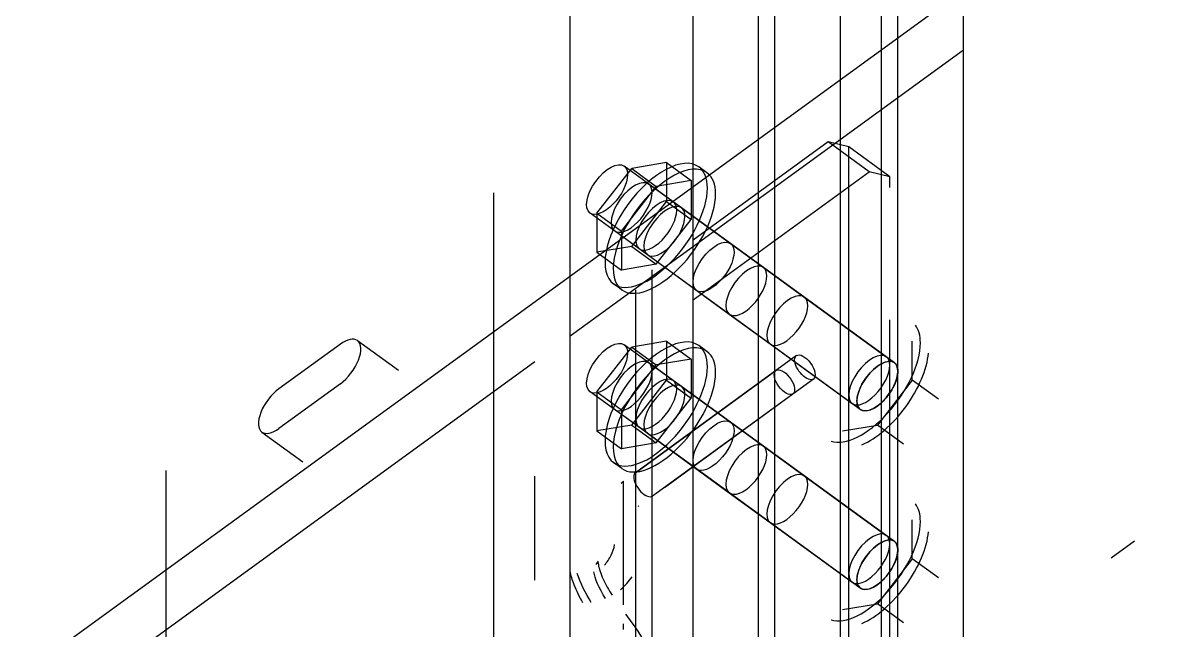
# Model space of a CAD drawing. Extents: x 0 to 478, y 0 to 494.
# Drawn here: x 202.69 to 222.46, y 340.57 to 351.07 of the extents above; entities that cross this region are included whole.
import ezdxf

# ---------------------------------------------------------------- set-up
doc = ezdxf.new("R2010")
doc.units = 0
doc.layers.get('0').update_dxf_attribs({"linetype": 'CONTINUOUS'})

msp = doc.modelspace()

# ---------------------------------------------------------------- linework, layer by layer
at = {"color": 253}
for p, q in [((274.464, 392.035), (202.692, 339.815)), ((215.393, 328.035), (215.393, 387.1)), ((215.675, 328.035), (215.675, 387.1)), ((216.807, 327.212), (216.807, 386.274)), ((216.807, 327.006), (216.807, 386.073)), ((217.514, 326.492), (217.514, 385.554)), ((217.796, 326.492), (217.796, 385.554)), ((212.139, 325.669), (212.139, 384.732)), ((218.928, 325.669), (218.928, 384.732)), ((214.261, 324.124), (214.261, 383.187)), ((212.139, 345.66), (218.928, 350.599)), ((212.139, 345.66), (218.928, 350.599)), ((216.595, 349.01), (214.261, 347.311)), ((217.302, 348.495), (216.595, 349.01)), ((216.947, 348.923), (216.595, 349.01)), ((217.656, 348.409), (216.947, 348.923)), ((216.947, 328.001), (216.947, 348.923)), ((212.6, 347.777), (213.201, 348.55)), ((214.909, 347.253), (213.07, 348.59)), ((213.801, 348.652), (213.201, 348.55)), ((213.201, 348.55), (213.625, 348.241)), ((213.801, 348.652), (214.226, 348.342)), ((213.801, 348.652), (213.801, 347.978)), ((214.501, 348.477), (214.359, 348.579)), ((214.226, 348.342), (213.625, 348.241)), ((214.226, 348.342), (214.226, 347.67)), ((214.261, 346.283), (217.302, 348.495)), ((217.656, 348.409), (217.302, 348.495)), ((217.656, 348.222), (217.656, 348.409)), ((210.823, 337.498), (210.823, 348.131)), ((213.024, 347.468), (213.625, 348.241)), ((213.918, 347.973), (213.494, 348.281)), ((213.201, 347.205), (213.801, 347.978)), ((213.801, 347.978), (214.226, 347.67)), ((214.06, 347.871), (213.918, 347.973)), ((214.321, 346.444), (212.483, 347.781)), ((212.6, 347.777), (213.024, 347.468)), ((212.6, 347.777), (212.6, 347.103)), ((214.06, 347.871), (215.474, 346.841)), ((213.625, 346.895), (214.226, 347.67)), ((213.33, 347.165), (212.906, 347.474)), ((213.024, 347.468), (213.024, 346.794)), ((213.201, 347.205), (212.6, 347.103)), ((213.201, 347.205), (213.625, 346.895)), ((213.472, 347.062), (213.33, 347.165)), ((217.737, 345.194), (214.909, 347.253)), ((212.6, 347.103), (213.024, 346.794)), ((213.472, 347.062), (214.886, 346.032)), ((218.928, 346.09), (218.928, 347.066)), ((213.625, 346.895), (213.024, 346.794)), ((213.553, 324.811), (213.553, 346.797)), ((215.474, 346.841), (216.181, 346.327)), ((213.031, 346.455), (212.889, 346.557)), ((213.271, 325.017), (213.271, 346.454)), ((217.148, 344.387), (214.321, 346.444)), ((216.181, 346.327), (217.595, 345.298)), ((214.886, 346.032), (215.593, 345.518)), ((217.656, 327.487), (217.656, 345.937)), ((208.467, 345.578), (209.174, 345.064)), ((213.801, 345.565), (213.201, 345.463)), ((213.801, 345.565), (214.226, 345.255)), ((213.801, 345.565), (213.801, 344.891)), ((218.044, 344.891), (218.044, 345.565)), ((208.172, 345.517), (207.111, 344.745)), ((212.6, 344.69), (213.201, 345.463)), ((214.909, 344.165), (213.07, 345.503)), ((213.201, 345.463), (213.625, 345.156)), ((214.501, 345.39), (214.359, 345.492)), ((215.593, 345.518), (217.008, 344.489)), ((203.752, 339.557), (211.53, 345.216)), ((203.752, 339.557), (211.53, 345.216)), ((216.045, 345.317), (213.265, 343.294)), ((213.918, 344.887), (213.494, 345.194)), ((214.226, 345.255), (213.625, 345.156)), ((214.226, 345.255), (214.226, 344.583)), ((217.737, 345.194), (217.595, 345.298)), ((213.024, 344.381), (213.625, 345.156)), ((213.265, 343.294), (215.69, 345.059)), ((208.172, 344.831), (207.111, 344.059)), ((213.201, 344.118), (213.801, 344.891)), ((216.338, 344.912), (213.56, 342.89)), ((213.801, 344.891), (214.226, 344.583)), ((214.06, 344.784), (213.918, 344.887)), ((214.06, 344.784), (215.474, 343.754)), ((218.044, 344.891), (217.443, 344.118)), ((218.496, 344.562), (218.044, 344.891)), ((214.321, 343.358), (212.483, 344.694)), ((212.6, 344.69), (213.024, 344.381)), ((212.6, 344.69), (212.6, 344.016)), ((213.625, 343.808), (214.226, 344.583)), ((213.765, 343.04), (215.985, 344.656)), ((213.33, 344.078), (212.906, 344.387)), ((213.024, 344.381), (213.024, 343.708)), ((217.148, 344.387), (217.008, 344.489)), ((206.817, 343.997), (207.524, 343.483)), ((213.201, 344.118), (212.6, 344.016)), ((212.6, 344.016), (213.024, 343.708)), ((213.201, 344.118), (213.625, 343.808)), ((213.472, 343.975), (213.33, 344.078)), ((217.737, 342.108), (214.909, 344.165)), ((216.841, 344.016), (217.443, 344.118)), ((217.895, 343.788), (217.443, 344.118)), ((213.625, 343.808), (213.024, 343.708)), ((213.472, 343.975), (214.886, 342.946)), ((215.474, 343.754), (216.181, 343.239)), ((212.139, 343.017), (212.139, 343.522)), ((213.031, 343.368), (212.889, 343.47)), ((205.166, 332.011), (205.166, 343.33)), ((211.53, 341.438), (211.53, 343.233)), ((217.148, 341.3), (214.321, 343.358)), ((216.181, 343.239), (217.595, 342.211)), ((213.019, 343.115), (213.061, 343.147)), ((213.058, 341.012), (213.058, 343.148)), ((214.886, 342.946), (215.593, 342.432)), ((213.313, 342.711), (213.326, 342.721)), ((215.593, 342.432), (217.008, 341.402)), ((218.044, 341.805), (218.044, 342.477)), ((217.737, 342.108), (217.595, 342.211)), ((221.477, 341.821), (221.883, 342.116)), ((212.139, 341.07), (212.139, 341.901)), ((218.044, 341.805), (217.443, 341.03)), ((218.496, 341.475), (218.044, 341.805)), ((217.148, 341.3), (217.008, 341.402)), ((216.841, 340.929), (217.443, 341.03)), ((217.895, 340.701), (217.443, 341.03)), ((213.058, 340.585), (213.058, 340.683))]:
    msp.add_line(p, q, dxfattribs=at)
for points in [[(214.359, 348.579), (214.089, 348.776), (213.541, 348.484), (213.134, 347.926)], [(212.58, 348.328), (212.743, 348.553), (212.962, 348.67), (213.07, 348.59)], [(213.07, 348.59), (213.11, 348.562), (213.13, 348.511), (213.13, 348.444)], [(214.501, 348.477), (214.231, 348.674), (213.681, 348.38), (213.276, 347.822)], [(214.508, 348.211), (214.508, 348.382), (214.457, 348.51), (214.359, 348.579)], [(212.483, 347.781), (212.374, 347.861), (212.418, 348.105), (212.58, 348.328)], [(213.13, 348.444), (213.13, 348.292), (213.028, 348.084), (212.878, 347.933)], [(213.494, 348.281), (213.386, 348.361), (213.166, 348.244), (213.005, 348.021)], [(214.65, 348.109), (214.65, 348.278), (214.598, 348.407), (214.501, 348.477)], [(213.303, 347.624), (213.451, 347.775), (213.553, 347.984), (213.553, 348.135)], [(213.553, 348.135), (213.553, 348.203), (213.533, 348.254), (213.494, 348.281)], [(213.881, 346.935), (214.253, 347.315), (214.508, 347.833), (214.508, 348.211)], [(212.878, 347.933), (212.729, 347.781), (212.568, 347.719), (212.483, 347.781)], [(213.005, 348.021), (212.842, 347.796), (212.798, 347.551), (212.906, 347.474)], [(213.918, 347.973), (213.811, 348.051), (213.59, 347.934), (213.428, 347.712)], [(213.918, 347.973), (213.811, 348.051), (213.59, 347.934), (213.428, 347.712)], [(214.06, 347.871), (213.952, 347.949), (213.732, 347.832), (213.57, 347.609)], [(214.06, 347.871), (213.952, 347.949), (213.732, 347.832), (213.57, 347.609)], [(213.978, 347.825), (213.978, 347.894), (213.957, 347.945), (213.918, 347.973)], [(213.978, 347.825), (213.978, 347.894), (213.957, 347.945), (213.918, 347.973)], [(214.022, 346.832), (214.395, 347.212), (214.65, 347.731), (214.65, 348.109)], [(213.134, 347.926), (212.728, 347.368), (212.619, 346.754), (212.889, 346.557)], [(213.276, 347.822), (212.87, 347.264), (212.76, 346.653), (213.031, 346.455)], [(213.727, 347.314), (213.876, 347.468), (213.978, 347.675), (213.978, 347.825)], [(213.727, 347.314), (213.876, 347.468), (213.978, 347.675), (213.978, 347.825)], [(214.12, 347.723), (214.12, 347.791), (214.099, 347.842), (214.06, 347.871)], [(214.12, 347.723), (214.12, 347.791), (214.099, 347.842), (214.06, 347.871)], [(212.906, 347.474), (212.992, 347.41), (213.154, 347.471), (213.303, 347.624)], [(213.428, 347.712), (213.267, 347.489), (213.222, 347.244), (213.33, 347.165)], [(213.428, 347.712), (213.267, 347.489), (213.222, 347.244), (213.33, 347.165)], [(213.57, 347.609), (213.407, 347.386), (213.363, 347.14), (213.472, 347.062)], [(213.57, 347.609), (213.407, 347.386), (213.363, 347.14), (213.472, 347.062)], [(213.869, 347.212), (214.018, 347.365), (214.12, 347.571), (214.12, 347.723)], [(213.869, 347.212), (214.018, 347.365), (214.12, 347.571), (214.12, 347.723)], [(213.33, 347.165), (213.417, 347.102), (213.578, 347.162), (213.727, 347.314)], [(213.33, 347.165), (213.417, 347.102), (213.578, 347.162), (213.727, 347.314)], [(213.472, 347.062), (213.559, 346.998), (213.72, 347.059), (213.869, 347.212)], [(213.472, 347.062), (213.559, 346.998), (213.72, 347.059), (213.869, 347.212)], [(214.419, 346.992), (214.581, 347.214), (214.8, 347.332), (214.909, 347.253)], [(214.909, 347.253), (214.948, 347.224), (214.968, 347.173), (214.968, 347.106)], [(214.321, 346.444), (214.212, 346.523), (214.256, 346.768), (214.419, 346.992)], [(214.968, 347.106), (214.968, 346.954), (214.866, 346.746), (214.716, 346.595)], [(212.889, 346.557), (213.105, 346.4), (213.508, 346.553), (213.881, 346.935)], [(213.031, 346.455), (213.246, 346.297), (213.65, 346.451), (214.022, 346.832)], [(215.474, 346.841), (215.367, 346.92), (215.146, 346.803), (214.983, 346.579)], [(215.474, 346.841), (215.367, 346.92), (215.146, 346.803), (214.983, 346.579)], [(215.533, 346.695), (215.533, 346.761), (215.513, 346.812), (215.474, 346.841)], [(215.533, 346.695), (215.533, 346.761), (215.513, 346.812), (215.474, 346.841)], [(214.716, 346.595), (214.568, 346.443), (214.406, 346.381), (214.321, 346.444)], [(214.983, 346.579), (214.821, 346.356), (214.778, 346.112), (214.886, 346.032)], [(214.983, 346.579), (214.821, 346.356), (214.778, 346.112), (214.886, 346.032)], [(215.283, 346.184), (215.432, 346.335), (215.533, 346.542), (215.533, 346.695)], [(215.283, 346.184), (215.432, 346.335), (215.533, 346.542), (215.533, 346.695)], [(216.181, 346.327), (216.074, 346.406), (215.853, 346.288), (215.69, 346.065)], [(216.181, 346.327), (216.074, 346.406), (215.853, 346.288), (215.69, 346.065)], [(214.886, 346.032), (214.973, 345.969), (215.134, 346.031), (215.283, 346.184)], [(214.886, 346.032), (214.973, 345.969), (215.134, 346.031), (215.283, 346.184)], [(215.99, 345.669), (216.138, 345.82), (216.24, 346.028), (216.24, 346.18)], [(215.99, 345.669), (216.138, 345.82), (216.24, 346.028), (216.24, 346.18)], [(216.24, 346.18), (216.24, 346.247), (216.22, 346.298), (216.181, 346.327)], [(216.24, 346.18), (216.24, 346.247), (216.22, 346.298), (216.181, 346.327)], [(215.69, 346.065), (215.529, 345.842), (215.485, 345.597), (215.593, 345.518)], [(215.69, 346.065), (215.529, 345.842), (215.485, 345.597), (215.593, 345.518)], [(218.185, 345.536), (218.185, 345.663), (218.156, 345.769), (218.099, 345.842)], [(208.467, 345.578), (208.401, 345.626), (208.291, 345.602), (208.172, 345.517)], [(208.484, 345.239), (208.545, 345.394), (208.539, 345.525), (208.467, 345.578)], [(212.58, 345.241), (212.743, 345.466), (212.962, 345.583), (213.07, 345.503)], [(214.359, 345.492), (214.089, 345.689), (213.541, 345.397), (213.134, 344.839)], [(214.501, 345.39), (214.231, 345.587), (213.681, 345.294), (213.276, 344.736)], [(215.593, 345.518), (215.68, 345.455), (215.841, 345.517), (215.99, 345.669)], [(215.593, 345.518), (215.68, 345.455), (215.841, 345.517), (215.99, 345.669)], [(213.07, 345.503), (213.11, 345.476), (213.13, 345.424), (213.13, 345.357)], [(214.508, 345.124), (214.508, 345.295), (214.457, 345.423), (214.359, 345.492)], [(214.65, 345.022), (214.65, 345.192), (214.598, 345.32), (214.501, 345.39)], [(217.595, 345.298), (217.488, 345.377), (217.268, 345.259), (217.106, 345.036)], [(217.595, 345.298), (217.488, 345.377), (217.268, 345.259), (217.106, 345.036)], [(217.618, 344.323), (217.96, 344.698), (218.185, 345.182), (218.185, 345.536)], [(208.172, 344.831), (208.303, 344.926), (208.423, 345.083), (208.484, 345.239)], [(212.483, 344.694), (212.374, 344.774), (212.418, 345.018), (212.58, 345.241)], [(213.13, 345.357), (213.13, 345.205), (213.028, 344.997), (212.878, 344.846)], [(213.494, 345.194), (213.386, 345.273), (213.166, 345.156), (213.005, 344.934)], [(213.553, 345.047), (213.553, 345.116), (213.533, 345.167), (213.494, 345.194)], [(216.014, 345.244), (216.014, 345.277), (216.025, 345.302), (216.045, 345.317)], [(216.14, 344.988), (216.065, 345.064), (216.014, 345.167), (216.014, 345.244)], [(216.045, 345.317), (216.099, 345.357), (216.209, 345.298), (216.29, 345.186)], [(216.29, 345.186), (216.371, 345.075), (216.392, 344.952), (216.338, 344.912)], [(217.737, 345.194), (217.629, 345.273), (217.409, 345.156), (217.246, 344.934)], [(217.376, 345.077), (217.42, 345.119), (217.466, 345.153), (217.511, 345.176)], [(217.511, 345.176), (217.588, 345.218), (217.658, 345.229), (217.709, 345.21)], [(217.656, 345.15), (217.656, 345.218), (217.635, 345.269), (217.595, 345.298)], [(217.656, 345.15), (217.656, 345.218), (217.635, 345.269), (217.595, 345.298)], [(217.709, 345.21), (217.719, 345.205), (217.729, 345.2), (217.737, 345.194)], [(217.796, 345.047), (217.796, 345.116), (217.775, 345.167), (217.737, 345.194)], [(217.737, 345.194), (217.754, 345.182), (217.767, 345.166), (217.777, 345.146)], [(217.933, 344.434), (218.157, 344.743), (218.302, 345.084), (218.324, 345.361)], [(213.303, 344.537), (213.451, 344.689), (213.553, 344.897), (213.553, 345.047)], [(213.881, 343.848), (214.253, 344.229), (214.508, 344.746), (214.508, 345.124)], [(214.022, 343.745), (214.395, 344.125), (214.65, 344.644), (214.65, 345.022)], [(215.74, 344.785), (215.659, 344.898), (215.637, 345.021), (215.69, 345.059)], [(215.69, 345.059), (215.698, 345.064), (215.704, 345.068), (215.711, 345.069)], [(215.711, 345.069), (215.775, 345.087), (215.878, 345.017), (215.95, 344.909)], [(216.338, 344.912), (216.295, 344.88), (216.214, 344.912), (216.14, 344.988)], [(217.106, 345.036), (216.943, 344.813), (216.899, 344.568), (217.008, 344.489)], [(217.106, 345.036), (216.943, 344.813), (216.899, 344.568), (217.008, 344.489)], [(217.176, 344.821), (217.229, 344.916), (217.297, 345.007), (217.376, 345.077)], [(217.404, 344.639), (217.554, 344.792), (217.656, 345), (217.656, 345.15)], [(217.404, 344.639), (217.554, 344.792), (217.656, 345), (217.656, 345.15)], [(217.545, 344.537), (217.694, 344.689), (217.796, 344.897), (217.796, 345.047)], [(217.777, 345.146), (217.789, 345.119), (217.796, 345.085), (217.796, 345.047)], [(217.796, 345.047), (217.796, 345.01), (217.789, 344.967), (217.777, 344.923)], [(212.878, 344.846), (212.729, 344.694), (212.568, 344.632), (212.483, 344.694)], [(213.134, 344.839), (212.728, 344.281), (212.619, 343.668), (212.889, 343.47)], [(213.005, 344.934), (212.842, 344.709), (212.798, 344.464), (212.906, 344.387)], [(213.918, 344.887), (213.811, 344.964), (213.59, 344.847), (213.428, 344.624)], [(213.918, 344.887), (213.811, 344.964), (213.59, 344.847), (213.428, 344.624)], [(214.06, 344.784), (213.952, 344.861), (213.732, 344.745), (213.57, 344.522)], [(214.06, 344.784), (213.952, 344.861), (213.732, 344.745), (213.57, 344.522)], [(213.978, 344.738), (213.978, 344.807), (213.957, 344.858), (213.918, 344.887)], [(213.978, 344.738), (213.978, 344.807), (213.957, 344.858), (213.918, 344.887)], [(214.12, 344.636), (214.12, 344.704), (214.099, 344.755), (214.06, 344.784)], [(214.12, 344.636), (214.12, 344.704), (214.099, 344.755), (214.06, 344.784)], [(215.985, 344.656), (215.93, 344.616), (215.821, 344.675), (215.74, 344.785)], [(215.95, 344.909), (216.02, 344.803), (216.035, 344.691), (215.985, 344.656)], [(217.246, 344.934), (217.084, 344.709), (217.041, 344.464), (217.148, 344.387)], [(217.109, 344.658), (217.124, 344.712), (217.146, 344.766), (217.176, 344.821)], [(217.777, 344.923), (217.763, 344.869), (217.74, 344.814), (217.709, 344.759)], [(207.111, 344.745), (206.981, 344.65), (206.861, 344.493), (206.799, 344.336)], [(213.276, 344.736), (212.87, 344.177), (212.76, 343.566), (213.031, 343.368)], [(213.428, 344.624), (213.267, 344.402), (213.222, 344.157), (213.33, 344.078)], [(213.428, 344.624), (213.267, 344.402), (213.222, 344.157), (213.33, 344.078)], [(213.727, 344.227), (213.876, 344.38), (213.978, 344.588), (213.978, 344.738)], [(213.727, 344.227), (213.876, 344.38), (213.978, 344.588), (213.978, 344.738)], [(213.869, 344.125), (214.018, 344.278), (214.12, 344.485), (214.12, 344.636)], [(213.869, 344.125), (214.018, 344.278), (214.12, 344.485), (214.12, 344.636)], [(217.008, 344.489), (217.093, 344.427), (217.255, 344.488), (217.404, 344.639)], [(217.008, 344.489), (217.093, 344.427), (217.255, 344.488), (217.404, 344.639)], [(217.109, 344.435), (217.083, 344.489), (217.083, 344.568), (217.109, 344.658)], [(217.709, 344.759), (217.658, 344.664), (217.588, 344.573), (217.511, 344.504)], [(212.906, 344.387), (212.992, 344.323), (213.154, 344.384), (213.303, 344.537)], [(213.57, 344.522), (213.407, 344.299), (213.363, 344.054), (213.472, 343.975)], [(213.57, 344.522), (213.407, 344.299), (213.363, 344.054), (213.472, 343.975)], [(217.148, 344.387), (217.132, 344.398), (217.118, 344.416), (217.109, 344.435)], [(217.148, 344.387), (217.235, 344.323), (217.396, 344.384), (217.545, 344.537)], [(217.176, 344.372), (217.166, 344.376), (217.157, 344.38), (217.148, 344.387)], [(217.172, 343.776), (217.428, 343.884), (217.708, 344.125), (217.933, 344.434)], [(217.376, 344.405), (217.297, 344.362), (217.229, 344.351), (217.176, 344.372)], [(217.511, 344.504), (217.466, 344.463), (217.42, 344.428), (217.376, 344.405)], [(206.799, 344.336), (206.739, 344.18), (206.744, 344.049), (206.817, 343.997)], [(213.33, 344.078), (213.417, 344.015), (213.578, 344.075), (213.727, 344.227)], [(213.33, 344.078), (213.417, 344.015), (213.578, 344.075), (213.727, 344.227)], [(214.419, 343.905), (214.581, 344.128), (214.8, 344.245), (214.909, 344.165)], [(216.644, 343.841), (216.89, 343.756), (217.277, 343.947), (217.618, 344.323)], [(206.817, 343.997), (206.882, 343.95), (206.994, 343.972), (207.111, 344.059)], [(213.472, 343.975), (213.559, 343.911), (213.72, 343.972), (213.869, 344.125)], [(213.472, 343.975), (213.559, 343.911), (213.72, 343.972), (213.869, 344.125)], [(214.968, 344.019), (214.968, 343.867), (214.866, 343.659), (214.716, 343.508)], [(214.909, 344.165), (214.948, 344.138), (214.968, 344.086), (214.968, 344.019)], [(212.889, 343.47), (213.105, 343.313), (213.508, 343.466), (213.881, 343.848)], [(214.321, 343.358), (214.212, 343.436), (214.256, 343.68), (214.419, 343.905)], [(215.474, 343.754), (215.367, 343.833), (215.146, 343.716), (214.983, 343.493)], [(215.474, 343.754), (215.367, 343.833), (215.146, 343.716), (214.983, 343.493)], [(213.031, 343.368), (213.246, 343.21), (213.65, 343.363), (214.022, 343.745)], [(215.283, 343.097), (215.432, 343.249), (215.533, 343.455), (215.533, 343.607)], [(215.283, 343.097), (215.432, 343.249), (215.533, 343.455), (215.533, 343.607)], [(215.533, 343.607), (215.533, 343.674), (215.513, 343.726), (215.474, 343.754)], [(215.533, 343.607), (215.533, 343.674), (215.513, 343.726), (215.474, 343.754)], [(214.716, 343.508), (214.568, 343.356), (214.406, 343.294), (214.321, 343.358)], [(214.983, 343.493), (214.821, 343.269), (214.778, 343.024), (214.886, 342.946)], [(214.983, 343.493), (214.821, 343.269), (214.778, 343.024), (214.886, 342.946)], [(213.236, 343.221), (213.235, 343.148), (213.289, 343.039), (213.36, 342.966)], [(213.265, 343.294), (213.246, 343.28), (213.236, 343.256), (213.236, 343.221)], [(216.181, 343.239), (216.074, 343.319), (215.853, 343.202), (215.69, 342.979)], [(216.181, 343.239), (216.074, 343.319), (215.853, 343.202), (215.69, 342.979)], [(216.24, 343.093), (216.24, 343.16), (216.22, 343.212), (216.181, 343.239)], [(216.24, 343.093), (216.24, 343.16), (216.22, 343.212), (216.181, 343.239)], [(214.886, 342.946), (214.973, 342.882), (215.134, 342.944), (215.283, 343.097)], [(214.886, 342.946), (214.973, 342.882), (215.134, 342.944), (215.283, 343.097)], [(215.99, 342.582), (216.138, 342.733), (216.24, 342.941), (216.24, 343.093)], [(215.99, 342.582), (216.138, 342.733), (216.24, 342.941), (216.24, 343.093)], [(213.36, 342.966), (213.433, 342.89), (213.519, 342.859), (213.56, 342.89)], [(215.69, 342.979), (215.529, 342.754), (215.485, 342.51), (215.593, 342.432)], [(215.69, 342.979), (215.529, 342.754), (215.485, 342.51), (215.593, 342.432)], [(218.185, 342.45), (218.185, 342.576), (218.156, 342.681), (218.099, 342.755)], [(215.593, 342.432), (215.68, 342.368), (215.841, 342.43), (215.99, 342.582)], [(215.593, 342.432), (215.68, 342.368), (215.841, 342.43), (215.99, 342.582)], [(217.618, 341.237), (217.96, 341.612), (218.185, 342.094), (218.185, 342.45)], [(217.595, 342.211), (217.488, 342.29), (217.268, 342.173), (217.106, 341.949)], [(217.595, 342.211), (217.488, 342.29), (217.268, 342.173), (217.106, 341.949)], [(217.656, 342.064), (217.656, 342.131), (217.635, 342.182), (217.595, 342.211)], [(217.656, 342.064), (217.656, 342.131), (217.635, 342.182), (217.595, 342.211)], [(217.933, 341.347), (218.157, 341.656), (218.302, 341.996), (218.324, 342.273)], [(212.846, 341.868), (212.874, 341.923), (212.894, 341.985), (212.907, 342.053)], [(217.737, 342.108), (217.629, 342.186), (217.409, 342.069), (217.246, 341.847)], [(217.376, 341.991), (217.42, 342.032), (217.466, 342.065), (217.511, 342.09)], [(217.404, 341.552), (217.554, 341.704), (217.656, 341.912), (217.656, 342.064)], [(217.404, 341.552), (217.554, 341.704), (217.656, 341.912), (217.656, 342.064)], [(217.511, 342.09), (217.588, 342.131), (217.658, 342.142), (217.709, 342.123)], [(217.709, 342.123), (217.719, 342.119), (217.729, 342.113), (217.737, 342.108)], [(217.796, 341.96), (217.796, 342.029), (217.775, 342.08), (217.737, 342.108)], [(217.737, 342.108), (217.754, 342.095), (217.767, 342.079), (217.777, 342.058)], [(217.777, 342.058), (217.789, 342.032), (217.796, 341.999), (217.796, 341.96)], [(212.729, 341.698), (212.776, 341.745), (212.815, 341.802), (212.846, 341.868)], [(217.106, 341.949), (216.943, 341.726), (216.899, 341.481), (217.008, 341.402)], [(217.106, 341.949), (216.943, 341.726), (216.899, 341.481), (217.008, 341.402)], [(217.246, 341.847), (217.084, 341.623), (217.041, 341.377), (217.148, 341.3)], [(217.176, 341.734), (217.229, 341.829), (217.297, 341.92), (217.376, 341.991)], [(217.545, 341.449), (217.694, 341.602), (217.796, 341.81), (217.796, 341.96)], [(217.777, 341.836), (217.763, 341.782), (217.74, 341.727), (217.709, 341.672)], [(217.796, 341.96), (217.796, 341.923), (217.789, 341.88), (217.777, 341.836)], [(212.582, 341.711), (212.605, 341.725), (212.622, 341.759), (212.62, 341.763)], [(212.62, 341.763), (212.617, 341.763), (212.619, 341.743), (212.626, 341.7)], [(212.626, 341.7), (212.637, 341.636), (212.667, 341.547), (212.708, 341.457)], [(217.109, 341.571), (217.124, 341.624), (217.146, 341.679), (217.176, 341.734)], [(217.709, 341.672), (217.658, 341.577), (217.588, 341.486), (217.511, 341.416)], [(212.208, 341.358), (212.175, 341.439), (212.152, 341.519), (212.137, 341.595)], [(212.502, 341.052), (212.405, 341.212), (212.314, 341.39), (212.258, 341.555)], [(212.748, 341.12), (212.638, 341.297), (212.564, 341.471), (212.55, 341.579)], [(212.708, 341.457), (212.753, 341.364), (212.804, 341.27), (212.863, 341.176)], [(213.008, 341.277), (213.083, 341.34), (213.151, 341.413), (213.207, 341.497)], [(217.008, 341.402), (217.093, 341.34), (217.255, 341.401), (217.404, 341.552)], [(217.008, 341.402), (217.093, 341.34), (217.255, 341.401), (217.404, 341.552)], [(217.109, 341.348), (217.083, 341.402), (217.083, 341.481), (217.109, 341.571)], [(217.148, 341.3), (217.235, 341.237), (217.396, 341.297), (217.545, 341.449)], [(217.511, 341.416), (217.466, 341.376), (217.42, 341.341), (217.376, 341.318)], [(212.36, 341.044), (212.301, 341.147), (212.249, 341.252), (212.208, 341.358)], [(216.644, 340.754), (216.89, 340.669), (217.277, 340.861), (217.618, 341.237)], [(217.148, 341.3), (217.132, 341.311), (217.118, 341.329), (217.109, 341.348)], [(217.176, 341.285), (217.166, 341.289), (217.157, 341.293), (217.148, 341.3)], [(217.172, 340.689), (217.428, 340.797), (217.708, 341.038), (217.933, 341.347)], [(217.376, 341.318), (217.297, 341.275), (217.229, 341.264), (217.176, 341.285)], [(213.093, 340.851), (213.125, 340.809), (213.156, 340.767), (213.189, 340.724)], [(213.189, 340.724), (213.294, 340.577), (213.395, 340.42), (213.494, 340.253)]]:
    msp.add_open_spline(points, degree=3, dxfattribs=at)

doc.saveas('drawing.dxf')
